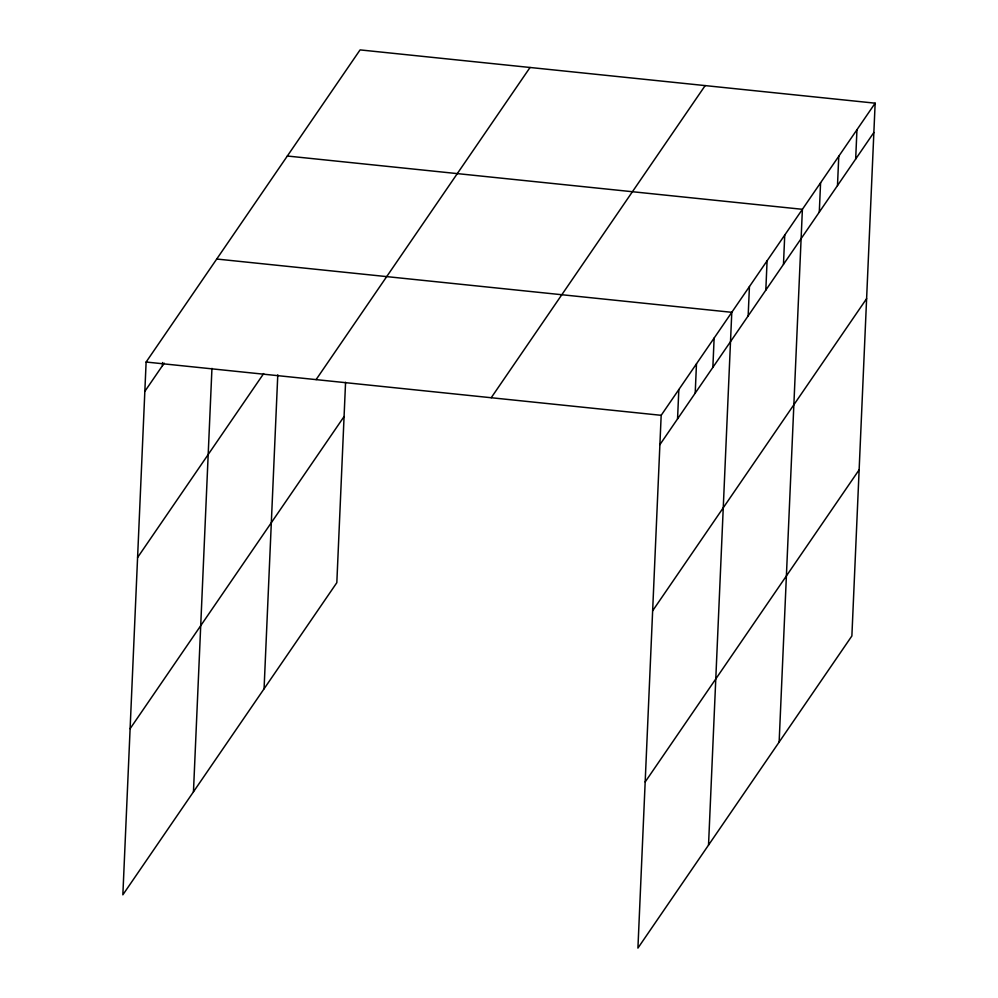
<?xml version="1.0" encoding="UTF-8"?>
<svg xmlns="http://www.w3.org/2000/svg" width="998" height="998" viewBox="0 0 998 998"><rect width="100%" height="100%" fill="white"/><g stroke="black" fill="none" stroke-linecap="round" stroke-linejoin="round"><path stroke-width="1.5" d="M875.146 103.181L661.175 415.318L637.922 948.1L851.88 635.963L875.146 103.181L360.078 49.9L146.12 362.037L122.854 894.819L336.825 582.682L345.57 382.309M162.487 365.617L162.624 362.536M193.462 791.813L211.95 368.362M264.071 688.82L277.781 374.849M677.555 418.898L678.827 389.557M695.207 393.15L696.479 363.808M712.859 367.401L714.131 338.06M708.53 845.094L731.784 312.312L216.728 259.031M748.163 315.892L749.436 286.551M765.815 290.144L767.088 260.802M783.467 264.395L784.74 235.054M779.139 742.088L802.392 209.306L287.337 156.025M819.296 212.112L820.581 182.771M837.484 185.578L838.769 156.237M855.673 159.044L856.958 129.703M144.835 391.378L164.171 363.172M137.587 557.508L263.672 373.576M316.092 379.614L530.05 67.477M130.114 728.69L344.073 416.553M491.216 397.728L705.174 85.591M659.903 444.646L873.861 132.509M652.642 610.788L866.613 298.651M645.17 781.958L859.128 469.821M146.12 362.037L661.175 415.318"/></g></svg>
